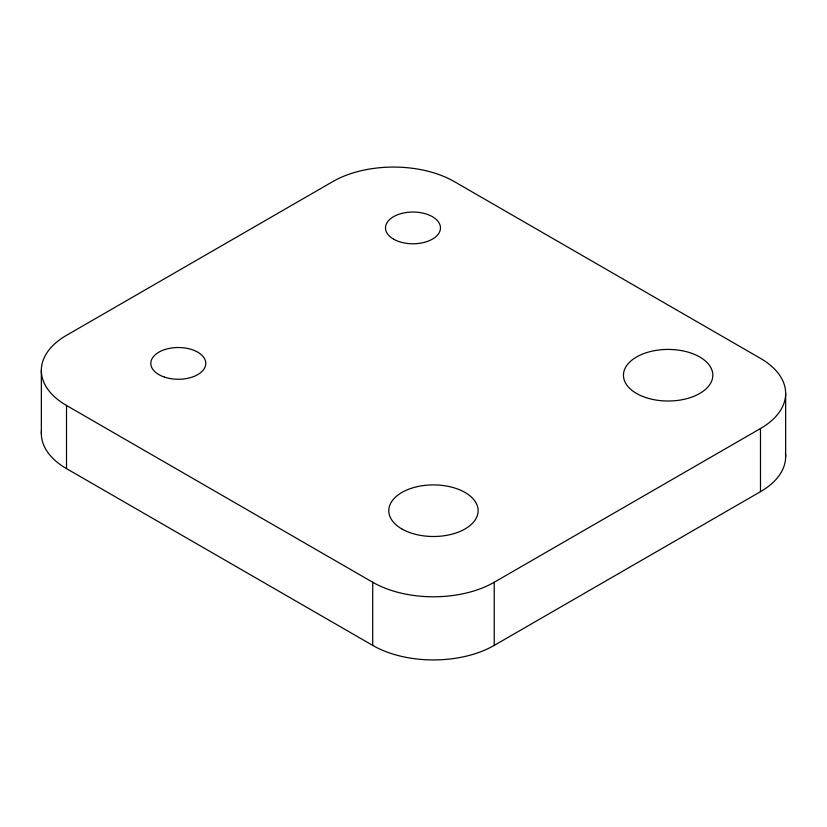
<?xml version="1.0" encoding="UTF-8"?>
<svg xmlns="http://www.w3.org/2000/svg" width="827" height="827" viewBox="0 0 827 827"><rect width="100%" height="100%" fill="white"/><g stroke="black" fill="none" stroke-linecap="round" stroke-linejoin="round"><path stroke-width="1.24" d="M66.511 405.478L372.708 582.26A85.915 49.599 0 0 0 494.215 582.26L760.489 428.531A85.915 49.599 0 0 0 760.489 358.38L454.292 181.599A85.915 49.599 0 0 0 332.785 181.599L66.511 335.328A85.915 49.599 0 0 0 66.511 405.478L66.511 468.62L372.708 645.401A85.915 49.599 0 0 0 494.215 645.401L760.489 491.672A85.915 49.599 0 0 0 785.464 453.351M785.65 393.456L785.65 456.597M760.489 428.531L760.489 491.672M494.215 582.26L494.215 645.401M372.708 582.26L372.708 645.401M41.35 370.403L41.35 433.544M66.511 468.62A85.915 49.599 0 0 1 41.536 430.298M645.804 397.56A44.679 25.792 0 0 0 712.822 375.22A44.679 25.792 0 0 0 645.804 352.881A44.679 25.792 0 0 0 645.804 397.56M401.87 528.949A44.679 25.792 0 0 0 476.61 517.382A44.679 25.792 0 0 0 421.894 485.79A44.679 25.792 0 0 0 401.87 528.949M393.538 239.127A27.498 15.878 0 0 0 439.54 232.005A27.498 15.878 0 0 0 405.861 212.57A27.498 15.878 0 0 0 393.538 239.127M164.552 377.143A27.498 15.878 0 0 0 205.789 363.394A27.498 15.878 0 0 0 164.552 349.645A27.498 15.878 0 0 0 164.552 377.143"/></g></svg>
